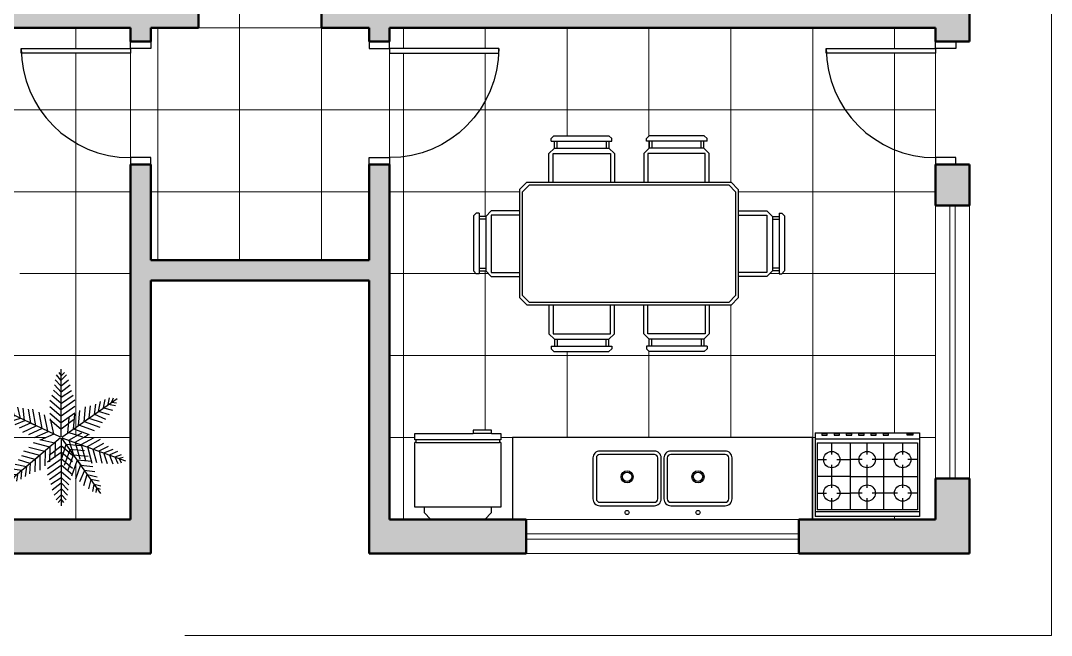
# Model space of a CAD drawing. Header units: millimetres. Extents: x 10.4 to 21.9, y -2.2 to 6.9.
# Drawn here: x 14.35 to 21.91, y -2.18 to 2.32 of the extents above; entities that cross this region are included whole.
import ezdxf

# ---------------------------------------------------------------- set-up
doc = ezdxf.new("R2010")
doc.units = ezdxf.units.MM
doc.linetypes.add('HIDDEN', pattern=[9.525, 6.35, -3.175])
for name, color, linetype, lineweight in [('Alvenaria', 5, 'Continuous', 50), ('Alvenaria Pigmentação', 254, 'Continuous', 15), ('Areas Molhadas', 2, 'Continuous', 30), ('Eletronicos', 2, 'Continuous', 30), ('Janelas', 2, 'Continuous', 20), ('Mobiliario', 3, 'Continuous', 30), ('Piso Desniveis e Soleiras', 1, 'Continuous', 15), ('Piso Paginação', 252, 'Continuous', 15), ('Portas', 3, 'Continuous', 30), ('Projeção Cobertura', 2, 'HIDDEN', 20)]:
    doc.layers.add(name, color=color, linetype=linetype, lineweight=lineweight)

# ---------------------------------------------------------------- blocks, each defined once
blk = doc.blocks.new('Batente')
blk.add_lwpolyline([(0, -0.15), (0.05, -0.15), (0.05, 0), (0, 0)])
blk = doc.blocks.new('Porta_80')
at = {"color": 0}
blk.add_lwpolyline([(-0.05, 0.8), (-0.05, 0), (-0.085, 0), (-0.085, 0.8)], close=True, dxfattribs=at)
at = {"color": 1}
blk.add_arc((-0.05, 0), 0.8, 90, 180, dxfattribs=at)
at = {"xscale": -1}
blk.add_blockref('Batente', (0, 0), dxfattribs=at)
blk.add_blockref('Batente', (-0.9, 0))
blk = doc.blocks.new('LEAF', base_point=(3271.7, 2217.8))
for p, q in [((3271.7, 2215.2), (3271.7, 1979.5)), ((3271.8, 2165.8), (3224.3, 2131.8)), ((3229.1, 2155.6), (3271.8, 2188.4)), ((3271.8, 2189.5), (3311.3, 2155.6)), ((3271.8, 2188.4), (3271.8, 2187.2)), ((3311.3, 2133), (3271.8, 2166.9)), ((3224.3, 2109.2), (3271.8, 2143.1)), ((3271.8, 2144.3), (3311.3, 2110.4)), ((3271.8, 2120.5), (3224.3, 2086.6)), ((3230.6, 2070.8), (3270.2, 2099.1)), ((3271.8, 2121.7), (3271.8, 2099.1)), ((3271.8, 2121.7), (3271.8, 2121.7)), ((3311.3, 2087.8), (3271.8, 2121.7)), ((3271.8, 2099.1), (3304.2, 2070.8)), ((3271.8, 2076.5), (3235.4, 2053.8)), ((3240.1, 2034.6), (3271.8, 2059.5)), ((3298.7, 2052.7), (3271.8, 2077.6)), ((3271.8, 2059.5), (3295.5, 2033.5)), ((3271.8, 2038), (3246.5, 2016.5)), ((3253.6, 1999.6), (3271.8, 2017.7)), ((3272.6, 2038), (3272.6, 2036.9)), ((3293.1, 2016.5), (3272.6, 2038)), ((3272.6, 2017.7), (3288.4, 1999.6)), ((3271.8, 2003), (3260.7, 1990.5)), ((3280.5, 1990.5), (3271.8, 2003))]:
    blk.add_line(p, q)
blk = doc.blocks.new('Vegetação 03')
at = {"xscale": 0.002098429134635434, "yscale": 0.002098429134635434, "zscale": 0.00317943808278096}
for rotation in [179.9999999999999, 125, 244.9999999999999, 69.99999999999999, 309.9999999999999, 34.99999999999999]:
    blk.add_blockref('LEAF', (0, 0), dxfattribs=dict(at, rotation=rotation))
blk.add_blockref('LEAF', (0, 0), dxfattribs=at)
blk = doc.blocks.new('Cuba_2')
for points in [[(-0.06, -0.5, 0.414214), (-0.01, -0.45), (-0.01, -0.15, 0.414214), (-0.06, -0.1), (-0.46, -0.1, 0.414214), (-0.51, -0.15), (-0.51, -0.45, 0.414214), (-0.46, -0.5)], [(-0.06, -0.475, 0.414214), (-0.035, -0.45), (-0.035, -0.15, 0.414214), (-0.06, -0.125), (-0.46, -0.125, 0.414214), (-0.485, -0.15), (-0.485, -0.45, 0.414214), (-0.46, -0.475)], [(0.46, -0.5, 0.414214), (0.51, -0.45), (0.51, -0.15, 0.414214), (0.46, -0.1), (0.06, -0.1, 0.414214), (0.01, -0.15), (0.01, -0.45, 0.414214), (0.06, -0.5)], [(0.46, -0.475, 0.414214), (0.485, -0.45), (0.485, -0.15, 0.414214), (0.46, -0.125), (0.06, -0.125, 0.414214), (0.035, -0.15), (0.035, -0.45, 0.414214), (0.06, -0.475)]]:
    blk.add_lwpolyline(points, format="xyb", close=True)
for centre, radius in [((-0.26, -0.05), 0.015), ((0.26, -0.05), 0.015), ((-0.26, -0.312), 0.0443), ((-0.26, -0.312), 0.0343), ((0.26, -0.312), 0.0443), ((0.26, -0.312), 0.0343)]:
    blk.add_circle(centre, radius)
blk = doc.blocks.new('Bancada_200')
blk.add_lwpolyline([(0, 1.1), (-0.6, 1.1), (-0.6, -1.1), (0, -1.1)])
at = {"rotation": 270}
blk.add_blockref('Cuba_2', (0, 0), dxfattribs=at)
blk = doc.blocks.new('Geladeira')
for p, q in [((-0.2475, -0.05), (-0.1975, 0)), ((0.1975, 0), (-0.1975, 0)), ((0.1975, 0), (0.2475, -0.05)), ((-0.2475, -0.05), (-0.2475, -0.09)), ((0.2475, -0.09), (0.2475, -0.05)), ((-0.315, -0.09), (-0.2475, -0.09)), ((-0.315, -0.5625), (-0.315, -0.09)), ((0.315, -0.09), (0.315, -0.5625)), ((-0.315, -0.63), (-0.315, -0.5825)), ((-0.305, -0.5825), (-0.305, -0.5625)), ((0.305, -0.5625), (-0.305, -0.5625)), ((-0.305, -0.5825), (0.305, -0.5825)), ((0.305, -0.5625), (0.305, -0.5825)), ((0.315, -0.5825), (0.315, -0.63)), ((-0.2475, -0.63), (-0.315, -0.63)), ((-0.2475, -0.63), (-0.1125, -0.63)), ((0.315, -0.63), (-0.1125, -0.63))]:
    blk.add_line(p, q)
for points in [[(-0.2475, -0.09), (0.2475, -0.09)], [(0.2475, -0.09), (0.315, -0.09)], [(-0.315, -0.5625), (-0.305, -0.5625)], [(-0.315, -0.5825), (-0.305, -0.5825)], [(0.305, -0.5625), (0.315, -0.5625)], [(0.305, -0.5825), (0.315, -0.5825)], [(-0.2475, -0.63), (-0.2475, -0.6525), (-0.1125, -0.6525), (-0.1125, -0.63)]]:
    blk.add_lwpolyline(points)
blk = doc.blocks.new('Fogão_6')
at = {"linetype": 'Continuous'}
for p, q in [((-0.3825, -0.02), (0.3825, -0.02)), ((-0.3825, -0.635), (-0.3825, -0.02)), ((-0.3825, -0.055), (0.3825, -0.055)), ((-0.3675, -0.56), (-0.3675, -0.07)), ((-0.3675, -0.07), (0.3675, -0.07)), ((-0.26, -0.07), (-0.26, -0.155)), ((-0.1225, -0.07), (-0.1225, -0.56)), ((0, -0.07), (0, -0.155)), ((0.1225, -0.07), (0.1225, -0.56)), ((0.26, -0.07), (0.26, -0.155)), ((0.3675, -0.56), (0.3675, -0.07)), ((0.3825, -0.635), (0.3825, -0.02)), ((-0.3675, -0.1925), (-0.2975, -0.1925)), ((-0.2225, -0.1925), (-0.1225, -0.1925)), ((-0.1225, -0.1925), (-0.0375, -0.1925)), ((0.0375, -0.1925), (0.1225, -0.1925)), ((0.2225, -0.1925), (0.1225, -0.1925)), ((0.3675, -0.1925), (0.2975, -0.1925)), ((-0.26, -0.23), (-0.26, -0.4)), ((0, -0.23), (0, -0.4)), ((0.26, -0.23), (0.26, -0.4)), ((-0.1225, -0.315), (-0.3675, -0.315)), ((0.1225, -0.315), (-0.1225, -0.315)), ((0.1225, -0.315), (0.3675, -0.315)), ((-0.3675, -0.4375), (-0.2975, -0.4375)), ((-0.2225, -0.4375), (-0.1225, -0.4375)), ((-0.1225, -0.4375), (-0.0375, -0.4375)), ((0.0375, -0.4375), (0.1225, -0.4375)), ((0.2225, -0.4375), (0.1225, -0.4375)), ((0.3675, -0.4375), (0.2975, -0.4375)), ((-0.26, -0.475), (-0.26, -0.56)), ((0, -0.475), (0, -0.56)), ((0.26, -0.475), (0.26, -0.56)), ((0.3825, -0.59), (-0.3825, -0.59)), ((0.3675, -0.56), (-0.3675, -0.56)), ((0.3825, -0.635), (-0.3825, -0.635)), ((-0.3339, -0.6166), (-0.2939, -0.6166)), ((-0.3339, -0.6266), (-0.3339, -0.6166)), ((-0.2939, -0.6266), (-0.3339, -0.6266)), ((-0.2939, -0.6166), (-0.2939, -0.6266)), ((-0.1568, -0.6166), (-0.1568, -0.6266)), ((-0.1168, -0.6166), (-0.1568, -0.6166)), ((-0.1568, -0.6266), (-0.1168, -0.6266)), ((-0.1168, -0.6266), (-0.1168, -0.6166)), ((-0.0268, -0.6166), (-0.0668, -0.6166)), ((-0.0668, -0.6166), (-0.0668, -0.6266)), ((-0.0668, -0.6266), (-0.0268, -0.6266)), ((-0.0268, -0.6266), (-0.0268, -0.6166)), ((0.0232, -0.6166), (0.0232, -0.6266)), ((0.0632, -0.6166), (0.0232, -0.6166)), ((0.0232, -0.6266), (0.0632, -0.6266)), ((0.0632, -0.6266), (0.0632, -0.6166)), ((0.1532, -0.6166), (0.1132, -0.6166)), ((0.1132, -0.6166), (0.1132, -0.6266)), ((0.1132, -0.6266), (0.1532, -0.6266)), ((0.1532, -0.6266), (0.1532, -0.6166)), ((0.2432, -0.6166), (0.2032, -0.6166)), ((0.2032, -0.6166), (0.2032, -0.6266)), ((0.2032, -0.6266), (0.2432, -0.6266)), ((0.2432, -0.6266), (0.2432, -0.6166)), ((0.2932, -0.6166), (0.2932, -0.6266)), ((0.3332, -0.6166), (0.2932, -0.6166)), ((0.2932, -0.6266), (0.3332, -0.6266)), ((0.3332, -0.6266), (0.3332, -0.6166))]:
    blk.add_line(p, q, dxfattribs=at)
for centre in [(-0.26, -0.1925), (0, -0.1925), (0.26, -0.1925), (-0.26, -0.4375), (0, -0.4375), (0.26, -0.4375)]:
    blk.add_circle(centre, 0.06, dxfattribs=at)
blk = doc.blocks.new('Mesa_6')
for p, q in [((-0.22, 1.12), (-0.2, 1.14)), ((0.002, 1.14), (-0.2, 1.14)), ((0.2041, 1.14), (0.002, 1.14)), ((0.2041, 1.14), (0.2241, 1.12)), ((-0.22, 1.1), (-0.22, 1.12)), ((-0.1999, 1.1), (-0.22, 1.1)), ((-0.1799, 1.1), (-0.1999, 1.1)), ((-0.1799, 1.1), (-0.1999, 1.1)), ((-0.1999, 1.1), (-0.1999, 1.05)), ((0.002, 1.1), (-0.1799, 1.1)), ((-0.1799, 1.1), (-0.1799, 1.05)), ((0.1801, 1.1), (0.002, 1.1)), ((0.18, 1.05), (0.1801, 1.1)), ((0.2001, 1.1), (0.1801, 1.1)), ((0.1943, 1.1), (0.1801, 1.1)), ((0.2, 1.05), (0.2001, 1.1)), ((0.2241, 1.1), (0.2001, 1.1)), ((0.2241, 1.1), (0.2241, 1.12)), ((-0.24, 1.01), (-0.2, 1.05)), ((-0.24, 1.01), (-0.24, 0.8)), ((0.21, 1.01), (-0.21, 1.01)), ((-0.21, 1.01), (-0.21, 0.8)), ((-0.1799, 1.05), (-0.2, 1.05)), ((0.18, 1.05), (-0.1799, 1.05)), ((0.2, 1.05), (0.18, 1.05)), ((0.2, 1.05), (0.24, 1.01)), ((0.21, 0.8), (0.21, 1.01)), ((0.24, 0.8), (0.24, 1.01)), ((-0.45, 0.7473), (-0.3973, 0.8)), ((-0.43, 0.73), (-0.38, 0.78)), ((-0.3973, 0.8), (-0.24, 0.8)), ((-0.38, 0.78), (0.38, 0.78)), ((-0.24, 0.8), (0.24, 0.8)), ((0.24, 0.8), (0.4, 0.8)), ((0.38, 0.78), (0.43, 0.73)), ((0.4, 0.8), (0.45, 0.75)), ((-0.45, 0.5873), (-0.45, 0.7473)), ((-0.43, -0.73), (-0.43, 0.73)), ((0.43, 0.73), (0.43, -0.73)), ((0.45, 0.75), (0.45, 0.5873)), ((-0.79, 0.5513), (-0.77, 0.5713)), ((-0.79, 0.5513), (-0.79, 0.3493)), ((-0.75, 0.5713), (-0.77, 0.5713)), ((-0.75, 0.5713), (-0.75, 0.5474)), ((-0.75, 0.5474), (-0.75, 0.5274)), ((-0.75, 0.5474), (-0.75, 0.5274)), ((-0.7, 0.5473), (-0.75, 0.5474)), ((-0.7, 0.5473), (-0.66, 0.5873)), ((-0.7, 0.5473), (-0.7, 0.5273)), ((-0.45, 0.5873), (-0.66, 0.5873)), ((-0.45, 0.5573), (-0.66, 0.5573)), ((-0.66, 0.5573), (-0.66, 0.1373)), ((-0.45, 0.1073), (-0.45, 0.5873)), ((0.45, 0.5873), (0.45, 0.1073)), ((0.45, 0.5873), (0.66, 0.5873)), ((0.45, 0.5573), (0.66, 0.5573)), ((0.7, 0.5473), (0.66, 0.5873)), ((0.66, 0.5573), (0.66, 0.1373)), ((0.7, 0.5473), (0.75, 0.5474)), ((0.7, 0.5473), (0.7, 0.5273)), ((0.75, 0.5713), (0.77, 0.5713)), ((0.75, 0.5713), (0.75, 0.5474)), ((0.75, 0.5474), (0.75, 0.5274)), ((0.75, 0.5474), (0.75, 0.5274)), ((0.79, 0.5513), (0.77, 0.5713)), ((0.79, 0.5513), (0.79, 0.3493)), ((-0.75, 0.5274), (-0.75, 0.1674)), ((-0.7, 0.5273), (-0.75, 0.5274)), ((-0.7, 0.5273), (-0.7, 0.1674)), ((0.7, 0.5273), (0.75, 0.5274)), ((0.7, 0.5273), (0.7, 0.1674)), ((0.75, 0.5274), (0.75, 0.1674)), ((-0.79, 0.3493), (-0.79, 0.1473)), ((0.79, 0.3493), (0.79, 0.1473)), ((-0.75, 0.1674), (-0.7, 0.1674)), ((0.75, 0.1674), (0.7, 0.1674)), ((0.7, 0.1674), (0.7, 0.1473)), ((0.75, 0.1674), (0.75, 0.1474)), ((0.75, 0.1674), (0.75, 0.1474)), ((-0.77, 0.1273), (-0.79, 0.1473)), ((-0.75, 0.1273), (-0.77, 0.1273)), ((-0.75, 0.1474), (-0.7, 0.1474)), ((-0.75, 0.1474), (-0.75, 0.1273)), ((-0.66, 0.1073), (-0.7, 0.1473)), ((-0.66, 0.1373), (-0.45, 0.1373)), ((-0.66, 0.1073), (-0.45, 0.1073)), ((-0.45, -0.1072), (-0.45, 0.1073)), ((0.66, 0.1373), (0.45, 0.1373)), ((0.45, 0.1073), (0.45, -0.1072)), ((0.66, 0.1073), (0.45, 0.1073)), ((0.66, 0.1073), (0.7, 0.1473)), ((0.75, 0.1474), (0.7, 0.1474)), ((0.75, 0.1474), (0.75, 0.1273)), ((0.75, 0.1273), (0.77, 0.1273)), ((0.77, 0.1273), (0.79, 0.1473)), ((-0.77, -0.1272), (-0.79, -0.1472)), ((-0.79, -0.3492), (-0.79, -0.1472)), ((-0.75, -0.1272), (-0.77, -0.1272)), ((-0.75, -0.1473), (-0.75, -0.1272)), ((-0.75, -0.1673), (-0.75, -0.1473)), ((-0.75, -0.1673), (-0.75, -0.1473)), ((-0.75, -0.1473), (-0.7, -0.1473)), ((-0.66, -0.1072), (-0.7, -0.1472)), ((-0.7, -0.1673), (-0.7, -0.1472)), ((-0.66, -0.1072), (-0.45, -0.1072)), ((-0.66, -0.1372), (-0.45, -0.1372)), ((-0.66, -0.5572), (-0.66, -0.1372)), ((-0.45, -0.5872), (-0.45, -0.1072)), ((0.45, -0.1072), (0.45, -0.5872)), ((0.66, -0.1072), (0.45, -0.1072)), ((0.66, -0.1372), (0.45, -0.1372)), ((0.66, -0.1072), (0.7, -0.1472)), ((0.66, -0.5572), (0.66, -0.1372)), ((0.7, -0.1673), (0.7, -0.1472)), ((0.75, -0.1473), (0.7, -0.1473)), ((0.75, -0.1473), (0.75, -0.1272)), ((0.75, -0.1272), (0.77, -0.1272)), ((0.75, -0.1673), (0.75, -0.1473)), ((0.75, -0.1673), (0.75, -0.1473)), ((0.77, -0.1272), (0.79, -0.1472)), ((0.79, -0.3492), (0.79, -0.1472)), ((-0.75, -0.5273), (-0.75, -0.1673)), ((-0.75, -0.1673), (-0.7, -0.1673)), ((-0.7, -0.5272), (-0.7, -0.1673)), ((0.75, -0.1673), (0.7, -0.1673)), ((0.7, -0.5272), (0.7, -0.1673)), ((0.75, -0.5273), (0.75, -0.1673)), ((-0.79, -0.5512), (-0.79, -0.3492)), ((0.79, -0.5512), (0.79, -0.3492)), ((-0.7, -0.5272), (-0.75, -0.5273)), ((-0.75, -0.5473), (-0.75, -0.5273)), ((-0.75, -0.5473), (-0.75, -0.5273)), ((-0.7, -0.5472), (-0.7, -0.5272)), ((0.7, -0.5272), (0.75, -0.5273)), ((0.7, -0.5472), (0.7, -0.5272)), ((0.75, -0.5473), (0.75, -0.5273)), ((0.75, -0.5473), (0.75, -0.5273)), ((-0.79, -0.5512), (-0.77, -0.5712)), ((-0.75, -0.5712), (-0.77, -0.5712)), ((-0.7, -0.5472), (-0.75, -0.5473)), ((-0.75, -0.5712), (-0.75, -0.5473)), ((-0.7, -0.5472), (-0.66, -0.5872)), ((-0.45, -0.5572), (-0.66, -0.5572)), ((-0.45, -0.5872), (-0.66, -0.5872)), ((-0.45, -0.7473), (-0.45, -0.5872)), ((0.45, -0.5572), (0.66, -0.5572)), ((0.45, -0.5872), (0.45, -0.7473)), ((0.45, -0.5872), (0.66, -0.5872)), ((0.7, -0.5472), (0.66, -0.5872)), ((0.7, -0.5472), (0.75, -0.5473)), ((0.75, -0.5712), (0.75, -0.5473)), ((0.75, -0.5712), (0.77, -0.5712)), ((0.79, -0.5512), (0.77, -0.5712)), ((-0.45, -0.7473), (-0.3973, -0.8)), ((-0.43, -0.73), (-0.38, -0.78)), ((0.43, -0.73), (0.38, -0.78)), ((0.45, -0.7473), (0.3973, -0.8)), ((-0.24, -0.8), (-0.3973, -0.8)), ((0.38, -0.78), (-0.38, -0.78)), ((0.24, -0.8), (-0.24, -0.8)), ((-0.24, -1.01), (-0.24, -0.8)), ((-0.21, -1.01), (-0.21, -0.8)), ((0.21, -0.8), (0.21, -1.01)), ((0.3973, -0.8), (0.24, -0.8)), ((0.24, -0.8), (0.24, -1.01)), ((-0.24, -1.01), (-0.2, -1.05)), ((0.21, -1.01), (-0.21, -1.01)), ((-0.1799, -1.05), (-0.2, -1.05)), ((-0.1999, -1.1), (-0.1999, -1.05)), ((0.18, -1.05), (-0.1799, -1.05)), ((-0.1799, -1.1), (-0.1799, -1.05)), ((0.2, -1.05), (0.18, -1.05)), ((0.18, -1.05), (0.1801, -1.1)), ((0.2, -1.05), (0.24, -1.01)), ((0.2, -1.05), (0.2001, -1.1)), ((-0.1999, -1.1), (-0.22, -1.1)), ((-0.22, -1.1), (-0.22, -1.12)), ((-0.22, -1.12), (-0.2, -1.14)), ((-0.1799, -1.1), (-0.1999, -1.1)), ((-0.1799, -1.1), (-0.1999, -1.1)), ((0.002, -1.1), (-0.1799, -1.1)), ((0.1801, -1.1), (0.002, -1.1)), ((0.1943, -1.1), (0.1801, -1.1)), ((0.2001, -1.1), (0.1801, -1.1)), ((0.2241, -1.1), (0.2001, -1.1)), ((0.2041, -1.14), (0.2241, -1.12)), ((0.2241, -1.1), (0.2241, -1.12)), ((0.002, -1.14), (-0.2, -1.14)), ((0.2041, -1.14), (0.002, -1.14))]:
    blk.add_line(p, q)
at = {"color": 14}
for p, q in [((-0.75, 0.1674), (-0.75, 0.1474)), ((-0.75, 0.1674), (-0.75, 0.1474)), ((-0.7, 0.1674), (-0.7, 0.1473))]:
    blk.add_line(p, q, dxfattribs=at)

msp = doc.modelspace()

# ---------------------------------------------------------------- hatches: boundary and pattern name
at = {"layer": 'Alvenaria Pigmentação'}
h = msp.add_hatch(color=256, dxfattribs=at)
h.dxf.hatch_style = 1
h.paths.add_polyline_path([(15.7077, 6.2674), (10.9077, 6.2674), (10.9077, 5.2174), (11.1577, 5.2174), (11.1577, 6.0174), (15.1577, 6.0174), (15.1577, 3.4174), (15.3077, 3.4174), (15.3077, 3.5174), (16.0077, 3.5174), (16.0077, 3.6674), (15.3077, 3.6674), (15.3077, 6.0174), (15.7077, 6.0174)])
h.paths.add_polyline_path([(21.3077, 6.2674), (16.5077, 6.2674), (16.5077, 6.0174), (16.9077, 6.0174), (16.9077, 3.6674), (16.8077, 3.6674), (16.8077, 3.5174), (16.9077, 3.5174), (16.9077, 3.4174), (17.0577, 3.4174), (17.0577, 6.0174), (21.0577, 6.0174), (21.0577, 5.2174), (21.3077, 5.2174)])
h.paths.add_polyline_path([(21.3077, 3.2174), (21.0577, 3.2174), (21.0577, 2.4174), (17.0577, 2.4174), (17.0577, 2.5174), (16.9077, 2.5174), (16.9077, 2.4174), (16.5577, 2.4174), (16.5577, 2.2674), (16.9077, 2.2674), (16.9077, 2.1674), (17.0577, 2.1674), (17.0577, 2.2674), (21.0577, 2.2674), (21.0577, 2.1674), (21.3077, 2.1674)])
h.paths.add_polyline_path([(15.6577, 2.4174), (15.3077, 2.4174), (15.3077, 2.5174), (15.1577, 2.5174), (15.1577, 2.4174), (11.1577, 2.4174), (11.1577, 3.2174), (10.9077, 3.2174), (10.9077, 2.1674), (11.1577, 2.1674), (11.1577, 2.2674), (15.1577, 2.2674), (15.1577, 2.1674), (15.3077, 2.1674), (15.3077, 2.2674), (15.6577, 2.2674)])
h.paths.add_polyline_path([(11.1577, 1.2674), (10.9077, 1.2674), (10.9077, 0.9674), (11.1577, 0.9674)])
h.paths.add_polyline_path([(15.3077, 0.4174), (16.9077, 0.4174), (16.9077, -1.5826), (18.0577, -1.5826), (18.0577, -1.3326), (17.0577, -1.3326), (17.0577, 1.2674), (16.9077, 1.2674), (16.9077, 0.5674), (15.3077, 0.5674), (15.3077, 1.2674), (15.1577, 1.2674), (15.1577, -1.3326), (11.1577, -1.3326), (11.1577, -1.0326), (10.9077, -1.0326), (10.9077, -1.5826), (15.3077, -1.5826)])
h.paths.add_polyline_path([(21.3077, -1.0326), (21.0577, -1.0326), (21.0577, -1.3326), (20.0577, -1.3326), (20.0577, -1.5826), (21.3077, -1.5826)])
h.paths.add_polyline_path([(21.3077, 1.2674), (21.0577, 1.2674), (21.0577, 0.9674), (21.3077, 0.9674)])
at = {"layer": 'Piso Paginação'}
h = msp.add_hatch(dxfattribs=at)
h.set_pattern_fill('_USER', color=256, scale=0.6, double=1, pattern_type=0)
h.set_pattern_definition([(0, (11.1577, -1.33257), (0, 0.6), []), (90, (11.1577, -1.33257), (-0.6, 4e-17), [])])
h.paths.add_polyline_path([(14.3584, 2.0824), (14.3577, 2.0824), (14.3577, 2.1174), (15.1577, 2.1174), (15.1577, 2.1674), (15.1577, 2.2674), (11.1577, 2.2674), (11.1577, 2.1674), (11.1577, 2.1174), (11.9577, 2.1174), (11.9577, 2.0824), (11.9569, 2.0824, -0.401453), (11.1577, 1.3174), (11.1577, 1.2674), (11.1577, 0.9674), (11.1577, -1.0326), (11.1577, -1.3326), (12.7853, -1.3326), (12.7853, -1.3002), (12.7214, -1.3002), (12.6904, -1.2678), (12.6227, -1.2678), (12.6227, -1.2341, -0.040195), (13.6927, -1.2341), (13.6927, -1.2678), (13.625, -1.2678), (13.5939, -1.3002), (13.5301, -1.3002), (13.5301, -1.3326), (15.1577, -1.3326), (15.1577, 1.2674), (15.1577, 1.3174, -0.401453)])
h.paths.add_polyline_path([(14.3108, 0.9763, -0.414214), (14.3483, 0.9388), (14.3483, 0.2638, -0.238412), (14.3331, 0.2336, -0.31946), (14.315, 0.2042, 0.349103), (14.2766, 0.1651, -0.342874), (14.2548, 0.1221, 0.315903), (14.2163, 0.0886, -0.49816), (14.1906, 0.0426, 0.225889), (14.1539, 0.0343, -0.448204), (14.1089, 0.0355, 0.280315), (14.0794, 0.0588, -0.149681), (14.0458, 0.0702, 0.330079), (14.0182, 0.1025, -0.281917), (13.9877, 0.1126, 0.089514), (13.9809, 0.1263), (12.4927, 0.1263, -0.064843), (12.4841, 0.1208, 0.315903), (12.4457, 0.0872, -0.49816), (12.42, 0.0413, 0.225889), (12.3832, 0.033, -0.448204), (12.3383, 0.0342, 0.280315), (12.3088, 0.0575, -0.149681), (12.2751, 0.0688, 0.330079), (12.2475, 0.1012, -0.281917), (12.217, 0.1112, 0.221594), (12.1931, 0.1386, -0.408155), (12.1592, 0.1586, 0.17388), (12.1397, 0.1813, -0.367814), (12.124, 0.2162, 0.406814), (12.1381, 0.2454, -0.344564), (12.1483, 0.2776), (12.1483, 0.9388, -0.414214), (12.1858, 0.9763)], flags=16)
h.paths.add_polyline_path([(12.2733, 0.9013), (14.2233, 0.9013), (14.2233, 0.7763), (14.2233, 0.3392), (14.2795, 0.2999, -0.414214), (14.2917, 0.2303), (14.177, 0.0664, -0.414214), (14.1074, 0.0542), (13.9443, 0.1684), (13.9434, 0.1684), (13.9437, 0.1688), (13.9436, 0.1689, -0.414214), (13.9313, 0.2385), (14.046, 0.4024, -0.414214), (14.1157, 0.4146), (14.2233, 0.3392), (14.2233, 0.7013), (12.2733, 0.7013), (12.2733, 0.3981), (12.2754, 0.401, -0.414214), (12.345, 0.4133), (12.5088, 0.2985, -0.414214), (12.5211, 0.2289), (12.4064, 0.0651, -0.414214), (12.3367, 0.0528), (12.1736, 0.1671), (12.1727, 0.1671), (12.1731, 0.1674), (12.1729, 0.1675, -0.414214), (12.1606, 0.2372), (12.2733, 0.3981), (12.2733, 0.7763)], flags=0)
h.paths.add_polyline_path([(12.6333, -0.1235), (12.7333, -0.1235), (13.7333, -0.124), (13.8333, -0.1235), (13.7333, -0.1235), (13.7333, -0.124), (12.7333, -0.124)], flags=16)
h.paths.add_polyline_path([(13.3027, -0.3584), (13.3104, -0.3549), (13.3034, -0.3586)], flags=16)
h.paths.add_polyline_path([(11.6108, -0.5857), (11.6122, -0.5848), (11.6108, -0.5836)], flags=16)
h.paths.add_polyline_path([(11.813, -0.691), (11.8146, -0.6915), (11.8148, -0.6898)], flags=16)
h.paths.add_polyline_path([(11.6107, -0.6285), (11.6107, -0.6309), (11.6092, -0.6296)], flags=16)
h.paths.add_polyline_path([(11.7761, -0.7148), (11.7779, -0.7154), (11.7759, -0.7168)], flags=16)
h.paths.add_polyline_path([(11.8428, -0.917), (11.8432, -0.9186), (11.8448, -0.9177)], flags=16)
h.paths.add_polyline_path([(11.7524, -1.0348), (11.7519, -1.0363), (11.7536, -1.0365)], flags=16)
h.paths.add_polyline_path([(11.611, -1.0793), (11.6095, -1.0804), (11.611, -1.0817)], flags=16)
h.paths.add_polyline_path([(11.6131, -0.9886), (11.6134, -0.9874), (11.6125, -0.9881)], flags=16)
h.paths.add_polyline_path([(11.4217, -0.9912), (11.4201, -0.9908), (11.4201, -0.9926)], flags=16)
h.paths.add_polyline_path([(11.6662, -0.7282), (11.6595, -0.7965), (11.7751, -0.8329), (11.7129, -0.868), (11.7186, -0.8883), (11.7598, -0.8924), (11.7909, -1.004), (11.832, -1.008), (11.8026, -0.9022), (11.8004, -0.9014), (11.8021, -0.9004), (11.832, -1.008), (11.7286, -0.9979), (11.6914, -1.1032), (11.66, -1.0762), (11.6857, -1.0034), (11.6125, -0.9406), (11.5281, -1.001), (11.5285, -0.9575), (11.5649, -0.9297), (11.5655, -0.8728), (11.4633, -0.8501), (11.5552, -0.8084), (11.5326, -0.7063), (11.6092, -0.772)], flags=16)
h.paths.add_polyline_path([(11.3871, -0.7284), (11.3868, -0.7266), (11.385, -0.7274)], flags=16)
h.paths.add_polyline_path([(11.4565, -0.9623), (11.4564, -0.9643), (11.4546, -0.9638)], flags=16)
h.paths.add_polyline_path([(14.427, -0.6284), (14.4267, -0.6268), (14.4251, -0.6275)], flags=16)
h.paths.add_polyline_path([(14.6507, -0.4859), (14.6521, -0.485), (14.6507, -0.4838)], flags=16)
h.paths.add_polyline_path([(14.4658, -0.6467), (14.4679, -0.6477), (14.4661, -0.6485)], flags=16)
h.paths.add_polyline_path([(14.6491, -0.5298), (14.6506, -0.5287), (14.6506, -0.5311)], flags=16)
h.paths.add_polyline_path([(14.8529, -0.5912), (14.8545, -0.5917), (14.8547, -0.59)], flags=16)
h.paths.add_polyline_path([(14.8827, -0.8172), (14.8831, -0.8188), (14.8847, -0.8179)], flags=16)
h.paths.add_polyline_path([(14.7923, -0.935), (14.7918, -0.9365), (14.7935, -0.9367)], flags=16)
h.paths.add_polyline_path([(14.6507, -0.9796), (14.6494, -0.9806), (14.6507, -0.9817)], flags=16)
h.paths.add_polyline_path([(14.653, -0.8888), (14.6534, -0.8876), (14.6524, -0.8883)], flags=16)
h.paths.add_polyline_path([(14.4616, -0.8914), (14.4601, -0.891), (14.46, -0.8928)], flags=16)
h.paths.add_polyline_path([(14.5725, -0.6065), (14.6491, -0.6722), (14.7061, -0.6284), (14.6994, -0.6967), (14.815, -0.7331), (14.7529, -0.7682), (14.7585, -0.7885), (14.7997, -0.7925), (14.8308, -0.9042), (14.872, -0.9082), (14.8425, -0.8024), (14.8403, -0.8016), (14.842, -0.8006), (14.872, -0.9082), (14.7685, -0.8981), (14.7313, -1.0034), (14.6524, -0.9357), (14.6509, -0.9368), (14.6509, -0.9344), (14.6999, -0.9764), (14.7256, -0.9036), (14.6524, -0.8408), (14.568, -0.9011), (14.5684, -0.8577), (14.6048, -0.8299), (14.6054, -0.7729), (14.5032, -0.7503), (14.5951, -0.7086)], flags=16)
h.paths.add_polyline_path([(14.4945, -0.864), (14.4964, -0.8625), (14.4963, -0.8645)], flags=16)
h.paths.add_polyline_path([(14.816, -0.615), (14.8178, -0.6156), (14.8158, -0.617)], flags=16)
h.paths.add_polyline_path([(11.9569, 2.0824), (11.1577, 2.0824), (11.1577, 1.3174, 0.401453)], flags=17)
h.paths.add_polyline_path([(15.1577, 2.0824), (14.3584, 2.0824, 0.401453), (15.1577, 1.3174)], flags=17)
h.paths.add_polyline_path([(17.0577, 2.1174), (16.9077, 2.1174), (16.9077, 2.1674), (16.9077, 2.2674), (16.5577, 2.2674), (16.5577, 2.4174), (16.9077, 2.4174), (16.9077, 2.5174), (16.9077, 2.5674), (17.0577, 2.5674), (17.0577, 2.6024), (17.0577, 3.3674), (16.9077, 3.3674), (16.9077, 3.4174), (16.9077, 3.5174), (16.8077, 3.5174), (16.7577, 3.5174), (16.7577, 3.6674), (16.7227, 3.6674), (16.0577, 3.6674), (16.0577, 3.5174), (16.0077, 3.5174), (15.3077, 3.5174), (15.3077, 3.4174), (15.3077, 3.3674), (15.1577, 3.3674), (15.1577, 2.5674), (15.3077, 2.5674), (15.3077, 2.5174), (15.3077, 2.4174), (15.6577, 2.4174), (15.6577, 2.2674), (15.3077, 2.2674), (15.3077, 2.1674), (15.3077, 2.1174), (15.1577, 2.1174), (15.1577, 2.0824), (15.1577, 1.3174), (15.3077, 1.3174), (15.3077, 1.2674), (15.3077, 0.5674), (16.9077, 0.5674), (16.9077, 1.2674), (16.9077, 1.3174), (17.0577, 1.3174)])
h.paths.add_polyline_path([(20.2584, 2.0824), (20.2577, 2.0824), (20.2577, 2.1174), (21.0577, 2.1174), (21.0577, 2.1674), (21.0577, 2.2674), (17.0577, 2.2674), (17.0577, 2.1674), (17.0577, 2.1174), (17.8577, 2.1174), (17.8577, 2.0824), (17.8569, 2.0824, -0.401453), (17.0577, 1.3174), (17.0577, 1.2674), (17.0577, -1.3326), (17.3602, -1.3326), (17.3102, -1.2826), (17.3102, -1.2426), (17.2427, -1.2426), (17.2427, -0.7701), (17.2527, -0.7501), (17.2427, -0.7501), (17.2427, -0.7026), (17.6702, -0.7026), (17.6702, -0.6801), (17.8052, -0.6801), (17.8052, -0.7026), (17.8727, -0.7026), (17.8727, -0.7501), (17.8627, -0.7501), (17.8627, -0.7701), (17.8727, -0.7701), (17.8727, -1.2426), (17.8052, -1.2426), (17.8052, -1.2826), (17.7552, -1.3326), (17.9577, -1.3326), (17.9577, -0.7326), (20.1577, -0.7326), (20.1577, -1.3326), (21.0577, -1.3326), (21.0577, -1.0326), (21.0577, 0.9674), (21.0577, 1.2674), (21.0577, 1.3174, -0.401453)])
h.paths.add_polyline_path([(18.2413, 1.457), (18.2613, 1.477), (18.4633, 1.477), (18.6653, 1.477), (18.6853, 1.457), (18.6853, 1.437), (18.6652, 1.437), (18.6652, 1.3871), (18.7053, 1.347), (18.7053, 1.137), (18.9197, 1.137), (18.9197, 1.347), (18.9599, 1.3871), (18.9599, 1.437), (18.9397, 1.437), (18.9397, 1.457), (18.9597, 1.477), (19.1618, 1.477), (19.3638, 1.477), (19.3838, 1.457), (19.3838, 1.437), (19.3599, 1.437), (19.3598, 1.387), (19.3997, 1.347), (19.3997, 1.137), (19.5599, 1.137), (19.6126, 1.0842), (19.6126, 0.927), (19.8226, 0.927), (19.8626, 0.887), (19.9126, 0.8871), (19.9126, 0.911), (19.9326, 0.911), (19.9526, 0.891), (19.9526, 0.689), (19.9526, 0.487), (19.9326, 0.467), (19.9126, 0.467), (19.9126, 0.4871), (19.8627, 0.4871), (19.8226, 0.447), (19.6126, 0.447), (19.6126, 0.2897), (19.5599, 0.237), (19.3997, 0.237), (19.3997, 0.027), (19.3598, -0.013), (19.3599, -0.063), (19.3838, -0.063), (19.3838, -0.083), (19.3638, -0.103), (19.1618, -0.103), (18.9597, -0.103), (18.9397, -0.083), (18.9397, -0.063), (18.9599, -0.063), (18.9599, -0.0132), (18.9197, 0.027), (18.9197, 0.237), (18.7053, 0.237), (18.7053, 0.027), (18.6652, -0.0132), (18.6652, -0.063), (18.6853, -0.063), (18.6853, -0.083), (18.6653, -0.103), (18.4633, -0.103), (18.2613, -0.103), (18.2413, -0.083), (18.2413, -0.063), (18.2652, -0.063), (18.2653, -0.013), (18.2253, 0.027), (18.2253, 0.237), (18.0653, 0.237), (18.0126, 0.2897), (18.0126, 0.447), (17.8026, 0.447), (17.7625, 0.4871), (17.7126, 0.4871), (17.7126, 0.467), (17.6926, 0.467), (17.6726, 0.487), (17.6726, 0.689), (17.6726, 0.891), (17.6926, 0.911), (17.7126, 0.911), (17.7126, 0.8871), (17.7626, 0.887), (17.8026, 0.927), (18.0126, 0.927), (18.0126, 1.087), (18.0626, 1.137), (18.2253, 1.137), (18.2253, 1.347), (18.2653, 1.387), (18.2652, 1.437), (18.2413, 1.437)], flags=16)
h.paths.add_polyline_path([(18.2852, 1.437), (18.6452, 1.437), (18.6452, 1.387), (18.2853, 1.387)], flags=0)
h.paths.add_polyline_path([(18.2553, 1.347), (18.6753, 1.347), (18.6753, 1.137), (18.2553, 1.137)], flags=0)
h.paths.add_polyline_path([(18.0826, 1.117), (19.5426, 1.117), (19.5926, 1.067), (19.5926, 0.307), (19.5426, 0.257), (18.0826, 0.257), (18.0326, 0.307), (18.0326, 1.067)], flags=0)
h.paths.add_polyline_path([(18.0126, 0.477), (17.8026, 0.477), (17.8026, 0.897), (18.0126, 0.897)], flags=0)
h.paths.add_polyline_path([(17.7626, 0.867), (17.7626, 0.5071), (17.7126, 0.5071), (17.7126, 0.689), (17.7126, 0.8671)], flags=0)
h.paths.add_polyline_path([(18.9799, 1.437), (19.3399, 1.437), (19.3398, 1.387), (18.9799, 1.387)], flags=0)
h.paths.add_polyline_path([(18.9497, 1.347), (19.3697, 1.347), (19.3697, 1.137), (18.9497, 1.137)], flags=0)
h.paths.add_polyline_path([(18.6753, 0.237), (18.6753, 0.027), (18.2553, 0.027), (18.2553, 0.237)], flags=0)
h.paths.add_polyline_path([(18.2853, -0.013), (18.6452, -0.013), (18.6452, -0.063), (18.2852, -0.063)], flags=0)
h.paths.add_polyline_path([(19.3697, 0.237), (19.3697, 0.027), (18.9497, 0.027), (18.9497, 0.237)], flags=0)
h.paths.add_polyline_path([(19.6126, 0.897), (19.8226, 0.897), (19.8226, 0.477), (19.6126, 0.477)], flags=0)
h.paths.add_polyline_path([(18.9799, -0.013), (19.3398, -0.013), (19.3399, -0.063), (18.9799, -0.063)], flags=0)
h.paths.add_polyline_path([(19.8626, 0.867), (19.9126, 0.8671), (19.9126, 0.689), (19.9126, 0.5071), (19.8626, 0.5071)], flags=0)
h.paths.add_polyline_path([(20.1752, -0.6976), (20.9402, -0.6976), (20.9402, -1.3126), (20.1752, -1.3126)], flags=16)
h.paths.add_polyline_path([(20.2245, -0.706), (20.2645, -0.706), (20.2645, -0.716), (20.2245, -0.716)], flags=0)
h.paths.add_polyline_path([(20.1902, -0.7726), (20.9252, -0.7726), (20.9252, -1.2626), (20.1902, -1.2626)], flags=0)
h.paths.add_polyline_path([(20.3145, -0.706), (20.3545, -0.706), (20.3545, -0.716), (20.3145, -0.716)], flags=0)
h.paths.add_polyline_path([(20.3577, -0.8951), (20.4352, -0.8951), (20.4977, -0.8951, -1), (20.6177, -0.8951), (20.6802, -0.8951), (20.7577, -0.8951, -1), (20.8777, -0.8951, -0.414214), (20.8177, -0.9551), (20.8177, -1.0801, -0.414214), (20.8777, -1.1401, -1), (20.7577, -1.1401), (20.6802, -1.1401), (20.6177, -1.1401, -1), (20.4977, -1.1401), (20.4352, -1.1401), (20.3577, -1.1401, -1), (20.2377, -1.1401, -0.414214), (20.2977, -1.0801), (20.2977, -0.9551, -0.414214), (20.2377, -0.8951, -1)], flags=0)
h.paths.add_polyline_path([(20.4045, -0.706), (20.4445, -0.706), (20.4445, -0.716), (20.4045, -0.716)], flags=0)
h.paths.add_polyline_path([(20.4945, -0.706), (20.5345, -0.706), (20.5345, -0.716), (20.4945, -0.716)], flags=0)
h.paths.add_polyline_path([(20.5845, -0.706), (20.6245, -0.706), (20.6245, -0.716), (20.5845, -0.716)], flags=0)
h.paths.add_polyline_path([(20.6745, -0.706), (20.7145, -0.706), (20.7145, -0.716), (20.6745, -0.716)], flags=0)
h.paths.add_polyline_path([(20.8516, -0.706), (20.8916, -0.706), (20.8916, -0.716), (20.8516, -0.716)], flags=0)
h.paths.add_polyline_path([(17.8569, 2.0824), (17.0577, 2.0824), (17.0577, 1.3174, 0.401453)], flags=17)
h.paths.add_polyline_path([(21.0577, 2.0824), (20.2584, 2.0824, 0.401453), (21.0577, 1.3174)], flags=17)

# ---------------------------------------------------------------- linework, layer by layer
at = {"layer": 'Alvenaria'}
for p, q in [((21.3077, 3.2174), (21.3077, 2.1674)), ((15.6577, 2.2674), (15.6577, 2.4174)), ((16.5577, 2.4174), (16.5577, 2.2674)), ((11.1577, 2.2674), (15.1577, 2.2674)), ((15.1577, 2.1674), (15.1577, 2.2674)), ((15.3077, 2.2674), (15.6577, 2.2674)), ((15.3077, 2.1674), (15.3077, 2.2674)), ((16.5577, 2.2674), (16.9077, 2.2674)), ((16.9077, 2.2674), (16.9077, 2.1674)), ((17.0577, 2.2674), (21.0577, 2.2674)), ((17.0577, 2.2674), (17.0577, 2.1674)), ((21.0577, 2.2674), (21.0577, 2.1674)), ((15.1577, 2.1674), (15.3077, 2.1674)), ((16.9077, 2.1674), (17.0577, 2.1674)), ((21.0577, 2.1674), (21.3077, 2.1674)), ((15.1577, -1.3326), (15.1577, 1.2674)), ((15.1577, 1.2674), (15.3077, 1.2674)), ((15.3077, 0.5674), (15.3077, 1.2674)), ((16.9077, 1.2674), (17.0577, 1.2674)), ((16.9077, 1.2674), (16.9077, 0.5674)), ((17.0577, 1.2674), (17.0577, -1.3326)), ((21.0577, 1.2674), (21.3077, 1.2674)), ((21.0577, 1.2674), (21.0577, 0.9674)), ((21.3077, 1.2674), (21.3077, 0.9674)), ((21.3077, 0.9674), (21.0577, 0.9674)), ((15.3077, 0.5674), (16.9077, 0.5674)), ((15.3077, -1.5826), (15.3077, 0.4174)), ((15.3077, 0.4174), (16.9077, 0.4174)), ((16.9077, 0.4174), (16.9077, -1.5826)), ((21.3077, -1.0326), (21.0577, -1.0326)), ((21.0577, -1.0326), (21.0577, -1.3326)), ((21.3077, -1.0326), (21.3077, -1.5826)), ((15.1577, -1.3326), (11.1577, -1.3326)), ((18.0577, -1.3326), (17.0577, -1.3326)), ((18.0577, -1.3326), (18.0577, -1.5826)), ((21.0577, -1.3326), (20.0577, -1.3326)), ((20.0577, -1.3326), (20.0577, -1.5826)), ((15.3077, -1.5826), (10.9077, -1.5826)), ((18.0577, -1.5826), (16.9077, -1.5826)), ((21.3077, -1.5826), (20.0577, -1.5826))]:
    msp.add_line(p, q, dxfattribs=at)
at = {"layer": 'Janelas'}
for p, q in [((21.0577, -1.0326), (21.0577, 0.9674)), ((21.1627, -1.0326), (21.1627, 0.9674)), ((21.2027, -1.0326), (21.2027, 0.9674)), ((21.3077, -1.0326), (21.3077, 0.9674)), ((20.0577, -1.3326), (18.0577, -1.3326)), ((20.0577, -1.4376), (18.0577, -1.4376)), ((18.0577, -1.4776), (20.0577, -1.4776)), ((18.0577, -1.5826), (20.0577, -1.5826))]:
    msp.add_line(p, q, dxfattribs=at)
at = {"layer": 'Piso Desniveis e Soleiras'}
for p, q in [((15.1577, 2.1674), (15.1577, 1.2674)), ((17.0577, 2.1674), (17.0577, 1.2924)), ((21.0577, 2.1674), (21.0577, 1.2924))]:
    msp.add_line(p, q, dxfattribs=at)
at = {"layer": 'Projeção Cobertura'}
for q in [(21.9077, 6.8674), (10.4127, -2.1826)]:
    msp.add_line((21.9077, -2.1826), q, dxfattribs=at)

# ---------------------------------------------------------------- block references
msp.add_blockref('Vegetação 03', (14.6507, -0.7328))
at = {"layer": 'Areas Molhadas', "rotation": 270}
msp.add_blockref('Bancada_200', (19.0577, -1.3326), dxfattribs=at)
at = {"layer": 'Eletronicos', "rotation": 180}
for name, p in [('Geladeira', (17.5577, -1.3326)), ('Fogão_6', (20.5577, -1.3326))]:
    msp.add_blockref(name, p, dxfattribs=at)
at = {"layer": 'Mobiliario', "rotation": 90}
msp.add_blockref('Mesa_6', (18.8126, 0.687), dxfattribs=at)
at = {"layer": 'Portas', "rotation": 90}
for p in [(15.1577, 2.1674), (21.0577, 2.1674)]:
    msp.add_blockref('Porta_80', p, dxfattribs=at)
at = {"layer": 'Portas', "xscale": -1, "rotation": 270}
msp.add_blockref('Porta_80', (17.0577, 2.1674), dxfattribs=at)

doc.saveas('drawing.dxf')
